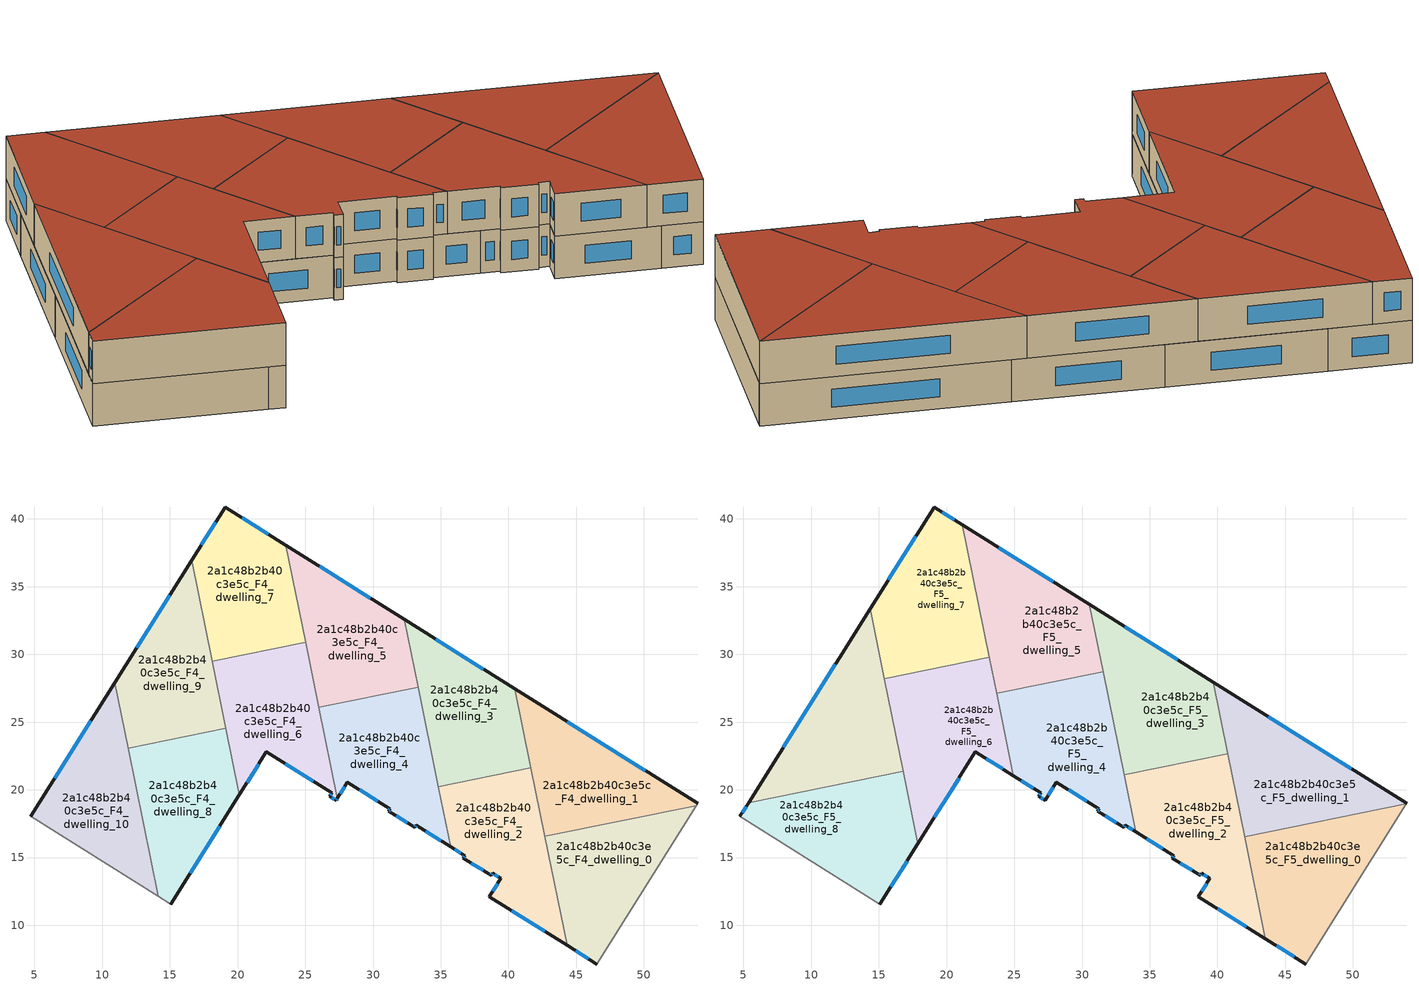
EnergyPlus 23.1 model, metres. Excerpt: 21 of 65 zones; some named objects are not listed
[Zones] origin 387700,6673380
2a1c48b2b40c3e5c_F4_dwelling_0
 floor to 2a1c48b2b40c3e5c_F3_dwelling_0 (EU_floor_Construction): 53.87,18.84 46.53,7.14 44.33,8.52 42.69,16.57 z12
 wall outside (EU_wall_Construction): 44.33,8.52 46.53,7.14 z12:15
 wall to 2a1c48b2b40c3e5c_F4_dwelling_1 (EU_wall_Construction): 53.87,18.84 42.69,16.57 z12:15
 wall adiabatic (EU_wall_Construction): 46.53,7.14 53.87,18.84 z12:15
 wall to 2a1c48b2b40c3e5c_F4_dwelling_2 (EU_wall_Construction): 42.69,16.57 44.33,8.52 z12:15
 window (EU_Window_Construction): 44.95,8.12 45.9,7.53 z12.86:14.14
2a1c48b2b40c3e5c_F4_dwelling_1
 floor to 2a1c48b2b40c3e5c_F3_dwelling_1 (EU_floor_Construction): 53.97,18.99 53.87,18.84 42.69,16.57 40.48,27.46 z12
 wall outside (EU_wall_Construction): 53.97,18.99 40.48,27.46 z12:15
 wall adiabatic (EU_wall_Construction): 53.87,18.84 53.97,18.99 z12:15
 wall to 2a1c48b2b40c3e5c_F4_dwelling_3 (EU_wall_Construction): 40.48,27.46 41.66,21.62 z12:15
 wall to 2a1c48b2b40c3e5c_F4_dwelling_2 (EU_wall_Construction): 41.66,21.61 42.69,16.57 z12:15
 window (EU_Window_Construction): 50.11,21.41 44.33,25.04 z12.86:14.14
2a1c48b2b40c3e5c_F4_dwelling_10
 floor to 2a1c48b2b40c3e5c_F3_dwelling_10 (EU_floor_Construction): 10.94,27.91 14.15,12.13 4.74,18.03 z12
 wall outside (EU_wall_Construction): 10.94,27.91 4.74,18.03 z12:15
 wall adiabatic (EU_wall_Construction): 4.74,18.03 14.15,12.13 z12:15
 wall to 2a1c48b2b40c3e5c_F4_dwelling_8 (EU_wall_Construction): 14.15,12.13 11.93,23.07 z12:15
 wall to 2a1c48b2b40c3e5c_F4_dwelling_9 (EU_wall_Construction): 11.93,23.08 10.94,27.91 z12:15
 window (EU_Window_Construction): 9.17,25.09 6.51,20.85 z12.86:14.14
 ceiling adiabatic (EU_roof_Construction): 12.45,20.48 10.94,27.91 5.38,19.04 z15
2a1c48b2b40c3e5c_F4_dwelling_2
 floor to 2a1c48b2b40c3e5c_F3_dwelling_2 (EU_floor_Construction): 41.66,21.62 44.33,8.52 38.6,12.11 39.44,13.45 38.83,13.84 38.72,13.68 36.68,14.96 36.78,15.12 35.73,15.79 34.83,20.22 z12
 wall outside (EU_wall_Construction): 35.73,15.79 36.78,15.12 36.68,14.96 38.72,13.68 38.83,13.84 39.44,13.45 38.6,12.11 44.33,8.52 z12:15
 wall to 2a1c48b2b40c3e5c_F4_dwelling_3 (EU_wall_Construction): 41.66,21.62 34.83,20.22 z12:15
 wall to 2a1c48b2b40c3e5c_F4_dwelling_4 (EU_wall_Construction): 34.83,20.22 35.73,15.79 z12:15
 window (EU_Window_Construction): 37.26,14.59 38.14,14.04 / 36.75,15.08 36.71,15.01 / 36.03,15.6 36.48,15.31 / 40.24,11.08 42.69,9.54 / 39.2,13.07 38.84,12.49 / 39,13.73 39.27,13.56 / 38.75,13.72 38.8,13.79 z12.86:14.14
2a1c48b2b40c3e5c_F4_dwelling_3
 floor to 2a1c48b2b40c3e5c_F3_dwelling_3 (EU_floor_Construction): 40.48,27.46 41.66,21.62 34.83,20.22 32.31,32.58 z12
 wall outside (EU_wall_Construction): 40.48,27.46 32.31,32.58 z12:15
 wall to 2a1c48b2b40c3e5c_F4_dwelling_5 (EU_wall_Construction): 32.31,32.58 33.33,27.58 z12:15
 wall to 2a1c48b2b40c3e5c_F4_dwelling_4 (EU_wall_Construction): 33.33,27.58 34.82,20.22 z12:15
 window (EU_Window_Construction): 38.14,28.92 34.65,31.12 z12.86:14.14
2a1c48b2b40c3e5c_F4_dwelling_4
 floor to 2a1c48b2b40c3e5c_F3_dwelling_4 (EU_floor_Construction): 33.33,27.58 35.73,15.79 33.18,17.38 33.07,17.22 31.15,18.43 31.25,18.59 28.11,20.57 27.36,19.37 26,26.09 z12
 wall outside (EU_wall_Construction): 27.36,19.37 28.11,20.57 31.25,18.59 31.15,18.43 33.07,17.22 33.18,17.38 35.73,15.79 z12:15
 wall to 2a1c48b2b40c3e5c_F4_dwelling_5 (EU_wall_Construction): 33.33,27.58 26,26.09 z12:15
 wall to 2a1c48b2b40c3e5c_F4_dwelling_6 (EU_wall_Construction): 26,26.09 27.36,19.37 z12:15
 window (EU_Window_Construction): 33.91,16.93 35,16.24 / 33.1,17.26 33.15,17.34 / 31.7,18.08 32.52,17.56 / 31.22,18.55 31.18,18.47 / 29.01,20.01 30.35,19.16 / 27.58,19.72 27.9,20.23 z12.86:14.14
2a1c48b2b40c3e5c_F4_dwelling_5
 floor to 2a1c48b2b40c3e5c_F3_dwelling_5 (EU_floor_Construction): 32.31,32.58 33.33,27.58 26,26.09 23.56,38.07 z12
 wall outside (EU_wall_Construction): 32.31,32.58 23.56,38.07 z12:15
 wall to 2a1c48b2b40c3e5c_F4_dwelling_7 (EU_wall_Construction): 23.56,38.07 25.02,30.89 z12:15
 wall to 2a1c48b2b40c3e5c_F4_dwelling_6 (EU_wall_Construction): 25.02,30.89 26,26.09 z12:15
 window (EU_Window_Construction): 29.81,34.15 26.06,36.5 z12.86:14.14
2a1c48b2b40c3e5c_F4_dwelling_6
 floor to 2a1c48b2b40c3e5c_F3_dwelling_6 (EU_floor_Construction): 25.02,30.89 27.36,19.37 27.27,19.22 26.8,19.51 26.96,19.77 22.14,22.8 20.14,19.62 18.13,29.49 z12
 wall outside (EU_wall_Construction): 20.14,19.62 22.14,22.8 26.96,19.77 26.8,19.51 27.27,19.22 27.36,19.37 z12:15
 wall to 2a1c48b2b40c3e5c_F4_dwelling_7 (EU_wall_Construction): 25.02,30.89 18.13,29.49 z12:15
 wall to 2a1c48b2b40c3e5c_F4_dwelling_9 (EU_wall_Construction): 18.13,29.49 19.14,24.54 z12:15
 wall to 2a1c48b2b40c3e5c_F4_dwelling_8 (EU_wall_Construction): 19.14,24.54 20.14,19.62 z12:15
 window (EU_Window_Construction): 27.3,19.26 27.34,19.33 / 26.94,19.43 27.14,19.3 / 26.92,19.69 26.85,19.59 / 23.51,21.93 25.58,20.63 / 20.71,20.53 21.57,21.89 z12.86:14.14
 ceiling adiabatic (EU_roof_Construction): 23.16,29.78 23.02,30.48 18.13,29.49 18.28,28.79 z15
2a1c48b2b40c3e5c_F4_dwelling_7
 floor to 2a1c48b2b40c3e5c_F3_dwelling_7 (EU_floor_Construction): 23.56,38.07 25.02,30.89 18.13,29.49 16.62,36.96 19.08,40.88 z12
 wall outside (EU_wall_Construction): 23.56,38.07 19.08,40.88 16.62,36.96 z12:15
 wall to 2a1c48b2b40c3e5c_F4_dwelling_9 (EU_wall_Construction): 16.62,36.96 18.13,29.49 z12:15
 window (EU_Window_Construction): 22.28,38.87 20.36,40.08 / 18.38,39.76 17.32,38.08 z12.86:14.14
 ceiling adiabatic (EU_roof_Construction): 23.02,30.48 21.17,39.57 19.08,40.88 16.62,36.96 18.13,29.49 z15
2a1c48b2b40c3e5c_F4_dwelling_8
 floor to 2a1c48b2b40c3e5c_F3_dwelling_8 (EU_floor_Construction): 19.14,24.54 20.14,19.62 15.08,11.55 14.15,12.13 11.93,23.08 z12
 wall outside (EU_wall_Construction): 15.08,11.55 20.14,19.62 z12:15
 wall adiabatic (EU_wall_Construction): 14.15,12.13 15.08,11.55 z12:15
 wall to 2a1c48b2b40c3e5c_F4_dwelling_9 (EU_wall_Construction): 19.14,24.54 11.93,23.08 z12:15
 window (EU_Window_Construction): 16.52,13.85 18.69,17.31 z12.86:14.14
 ceiling adiabatic (EU_roof_Construction): 16.79,21.36 16.27,23.96 11.93,23.08 12.45,20.48 z15
2a1c48b2b40c3e5c_F4_dwelling_9
 floor to 2a1c48b2b40c3e5c_F3_dwelling_9 (EU_floor_Construction): 16.62,36.96 19.14,24.54 11.93,23.08 10.94,27.91 z12
 wall outside (EU_wall_Construction): 16.62,36.96 10.94,27.91 z12:15
 window (EU_Window_Construction): 14.99,34.37 12.56,30.5 z12.86:14.14
2a1c48b2b40c3e5c_F5_dwelling_0
 floor to 2a1c48b2b40c3e5c_F4_dwelling_0 (EU_floor_Construction): 53.87,18.84 46.53,7.14 44.33,8.52 42.69,16.57 z15
 floor to 2a1c48b2b40c3e5c_F4_dwelling_2 (EU_floor_Construction): 42.67,16.66 44.33,8.52 43.54,9.01 42.01,16.53 z15
 floor to 2a1c48b2b40c3e5c_F4_dwelling_1 (EU_floor_Construction): 53.94,18.95 53.87,18.84 42.69,16.57 42.67,16.66 z15
 wall outside (EU_wall_Construction): 43.54,9.01 46.53,7.14 z15:18
 wall to 2a1c48b2b40c3e5c_F5_dwelling_1 (EU_wall_Construction): 53.94,18.96 42.01,16.53 z15:18
 wall adiabatic (EU_wall_Construction): 46.53,7.14 53.94,18.96 z15:18
 wall to 2a1c48b2b40c3e5c_F5_dwelling_2 (EU_wall_Construction): 42.01,16.53 43.54,9.01 z15:18
 window (EU_Window_Construction): 44.4,8.47 45.67,7.67 z15.86:17.14
 roof outside (EU_roof_Construction): 46.53,7.14 53.94,18.96 42.01,16.53 43.54,9.01 z18
2a1c48b2b40c3e5c_F5_dwelling_1
 floor to 2a1c48b2b40c3e5c_F4_dwelling_1 (EU_floor_Construction): 53.97,18.99 53.94,18.95 42.67,16.66 40.48,27.46 z15
 floor to 2a1c48b2b40c3e5c_F4_dwelling_2 (EU_floor_Construction): 41.66,21.62 42.67,16.66 42.01,16.53 41.01,21.48 z15
 floor to 2a1c48b2b40c3e5c_F4_dwelling_3 (EU_floor_Construction): 40.48,27.46 41.66,21.62 41.01,21.48 39.69,27.95 z15
 wall outside (EU_wall_Construction): 53.97,18.99 39.69,27.95 z15:18
 wall adiabatic (EU_wall_Construction): 53.94,18.96 53.97,18.99 z15:18
 wall to 2a1c48b2b40c3e5c_F5_dwelling_3 (EU_wall_Construction): 39.69,27.95 40.77,22.67 z15:18
 wall to 2a1c48b2b40c3e5c_F5_dwelling_2 (EU_wall_Construction): 40.77,22.67 42.01,16.53 z15:18
 window (EU_Window_Construction): 49.89,21.55 43.77,25.39 z15.86:17.14
 roof outside (EU_roof_Construction): 53.94,18.96 53.97,18.99 39.69,27.95 42.01,16.53 z18
2a1c48b2b40c3e5c_F5_dwelling_2
 floor to 2a1c48b2b40c3e5c_F4_dwelling_2 (EU_floor_Construction): 41.01,21.48 43.54,9.01 38.6,12.11 39.44,13.45 38.83,13.84 38.72,13.68 36.68,14.96 36.78,15.12 35.73,15.79 34.83,20.22 z15
 floor to 2a1c48b2b40c3e5c_F4_dwelling_4 (EU_floor_Construction): 34.58,21.41 35.73,15.79 33.96,16.89 33.1,21.11 z15
 floor to 2a1c48b2b40c3e5c_F4_dwelling_3 (EU_floor_Construction): 40.77,22.67 41.01,21.48 34.83,20.22 34.58,21.41 z15
 wall outside (EU_wall_Construction): 33.96,16.89 36.78,15.12 36.68,14.96 38.72,13.68 38.79,13.78 38.83,13.84 39.44,13.45 38.6,12.11 43.54,9.01 z15:18
 wall to 2a1c48b2b40c3e5c_F5_dwelling_3 (EU_wall_Construction): 40.77,22.67 33.1,21.11 z15:18
 wall to 2a1c48b2b40c3e5c_F5_dwelling_4 (EU_wall_Construction): 33.1,21.11 33.96,16.89 z15:18
 window (EU_Window_Construction): 40.01,11.22 42.13,9.89 / 39.2,13.07 38.84,12.49 / 39,13.73 39.27,13.56 / 38.74,13.71 38.77,13.75 / 37.26,14.59 38.14,14.04 / 36.75,15.08 36.71,15.01 / 34.77,16.39 35.98,15.63 z15.86:17.14
 roof outside (EU_roof_Construction): 43.54,9.01 40.77,22.67 33.1,21.11 33.96,16.89 36.78,15.12 36.68,14.96 38.72,13.68 38.79,13.78 38.83,13.84 39.44,13.45 38.6,12.11 z18
2a1c48b2b40c3e5c_F5_dwelling_3
 floor to 2a1c48b2b40c3e5c_F4_dwelling_3 (EU_floor_Construction): 39.69,27.95 40.77,22.67 34.58,21.41 32.31,32.58 z15
 floor to 2a1c48b2b40c3e5c_F4_dwelling_4 (EU_floor_Construction): 33.33,27.58 34.58,21.41 33.1,21.11 31.85,27.28 z15
 floor to 2a1c48b2b40c3e5c_F4_dwelling_5 (EU_floor_Construction): 32.31,32.58 33.33,27.58 31.85,27.28 30.55,33.69 z15
 wall outside (EU_wall_Construction): 39.69,27.95 30.54,33.69 z15:18
 wall to 2a1c48b2b40c3e5c_F5_dwelling_5 (EU_wall_Construction): 30.54,33.69 31.56,28.72 z15:18
 wall to 2a1c48b2b40c3e5c_F5_dwelling_4 (EU_wall_Construction): 31.56,28.72 33.1,21.11 z15:18
 window (EU_Window_Construction): 37.08,29.59 33.16,32.05 z15.86:17.14
 roof outside (EU_roof_Construction): 40.77,22.67 39.69,27.95 30.54,33.69 33.1,21.11 z18
2a1c48b2b40c3e5c_F5_dwelling_4
 floor to 2a1c48b2b40c3e5c_F4_dwelling_4 (EU_floor_Construction): 31.85,27.28 33.96,16.89 33.18,17.38 33.07,17.22 31.15,18.43 31.25,18.59 28.11,20.57 27.36,19.37 26,26.09 z15
 floor to 2a1c48b2b40c3e5c_F4_dwelling_5 (EU_floor_Construction): 31.56,28.72 31.85,27.28 26,26.09 25.71,27.53 z15
 floor to 2a1c48b2b40c3e5c_F4_dwelling_6 (EU_floor_Construction): 25.71,27.53 27.36,19.37 27.27,19.22 26.8,19.51 26.96,19.77 24.94,21.04 23.7,27.12 z15
 wall outside (EU_wall_Construction): 24.94,21.04 26.96,19.77 26.8,19.51 27.27,19.22 28.11,20.57 31.25,18.59 31.15,18.43 33.07,17.22 33.18,17.38 33.96,16.89 z15:18
 wall to 2a1c48b2b40c3e5c_F5_dwelling_5 (EU_wall_Construction): 31.56,28.72 23.7,27.12 z15:18
 wall to 2a1c48b2b40c3e5c_F5_dwelling_6 (EU_wall_Construction): 23.7,27.12 24.94,21.04 z15:18
 window (EU_Window_Construction): 25.51,20.68 26.38,20.13 / 33.4,17.24 33.74,17.03 / 33.1,17.26 33.15,17.34 / 31.7,18.08 32.52,17.56 / 31.22,18.55 31.18,18.47 / 29.01,20.01 30.35,19.16 / 27.51,19.61 27.87,20.19 / 26.94,19.43 27.14,19.3 / 26.92,19.69 26.85,19.59 z15.86:17.14
 roof outside (EU_roof_Construction): 33.96,16.89 31.56,28.72 23.7,27.12 24.94,21.04 26.96,19.77 26.8,19.51 27.27,19.22 28.11,20.57 31.25,18.59 31.15,18.43 33.07,17.22 33.18,17.38 z18
2a1c48b2b40c3e5c_F5_dwelling_5
 floor to 2a1c48b2b40c3e5c_F4_dwelling_5 (EU_floor_Construction): 30.55,33.69 31.56,28.72 25.71,27.53 23.56,38.07 z15
 floor to 2a1c48b2b40c3e5c_F4_dwelling_7 (EU_floor_Construction): 23.56,38.07 25.02,30.89 23.02,30.48 21.17,39.57 z15
 floor to 2a1c48b2b40c3e5c_F4_dwelling_6 (EU_floor_Construction): 25.02,30.89 25.71,27.53 23.7,27.12 23.02,30.48 z15
 wall outside (EU_wall_Construction): 30.54,33.69 21.17,39.57 z15:18
 wall to 2a1c48b2b40c3e5c_F5_dwelling_7 (EU_wall_Construction): 21.17,39.57 23.16,29.78 z15:18
 wall to 2a1c48b2b40c3e5c_F5_dwelling_6 (EU_wall_Construction): 23.16,29.78 23.7,27.12 z15:18
 window (EU_Window_Construction): 27.87,35.37 23.85,37.89 z15.86:17.14
 roof outside (EU_roof_Construction): 31.56,28.72 30.54,33.69 21.17,39.57 23.7,27.12 z18
2a1c48b2b40c3e5c_F5_dwelling_6
 floor to 2a1c48b2b40c3e5c_F4_dwelling_6 (EU_floor_Construction): 23.16,29.78 24.94,21.04 22.14,22.8 20.14,19.62 18.28,28.79 z15
 floor to 2a1c48b2b40c3e5c_F4_dwelling_8 (EU_floor_Construction): 19.14,24.54 20.14,19.62 17.88,16.02 16.27,23.96 z15
 floor to 2a1c48b2b40c3e5c_F4_dwelling_9 (EU_floor_Construction): 18.28,28.79 19.14,24.54 16.27,23.96 15.4,28.21 z15
 wall outside (EU_wall_Construction): 17.88,16.02 22.14,22.8 24.94,21.04 z15:18
 wall to 2a1c48b2b40c3e5c_F5_dwelling_7 (EU_wall_Construction): 23.16,29.78 15.4,28.21 z15:18
 wall to 2a1c48b2b40c3e5c_F5_dwelling_9 (EU_wall_Construction): 15.4,28.21 16.79,21.36 z15:18
 wall to 2a1c48b2b40c3e5c_F5_dwelling_8 (EU_wall_Construction): 16.8,21.36 17.88,16.02 z15:18
 window (EU_Window_Construction): 22.94,22.29 24.14,21.54 / 19.1,17.96 20.92,20.86 z15.86:17.14
 roof outside (EU_roof_Construction): 24.94,21.04 23.16,29.78 15.4,28.21 17.88,16.02 22.14,22.8 z18
2a1c48b2b40c3e5c_F5_dwelling_7
 floor to 2a1c48b2b40c3e5c_F4_dwelling_9 (EU_floor_Construction): 16.62,36.96 18.28,28.79 15.4,28.21 14.36,33.36 z15
 floor adiabatic (EU_floor_Construction): 21.17,39.57 23.16,29.78 18.28,28.79 16.62,36.96 14.36,33.36 19.08,40.88 z15
 wall outside (EU_wall_Construction): 21.17,39.57 19.08,40.88 14.36,33.36 z15:18
 wall to 2a1c48b2b40c3e5c_F5_dwelling_9 (EU_wall_Construction): 14.36,33.36 15.4,28.21 z15:18
 window (EU_Window_Construction): 20.57,39.95 19.68,40.51 / 17.73,38.73 15.71,35.51 z15.86:17.14
 roof outside (EU_roof_Construction): 23.16,29.78 21.17,39.57 19.08,40.88 14.36,33.36 15.4,28.21 z18
2a1c48b2b40c3e5c_F5_dwelling_8
 floor to 2a1c48b2b40c3e5c_F4_dwelling_10 (EU_floor_Construction): 12.45,20.48 14.15,12.13 4.74,18.03 5.38,19.04 z15
 floor to 2a1c48b2b40c3e5c_F4_dwelling_8 (EU_floor_Construction): 16.79,21.37 17.88,16.02 15.08,11.55 14.15,12.13 12.45,20.48 z15
 wall outside (EU_wall_Construction): 15.08,11.55 17.88,16.02 / 5.38,19.04 4.74,18.03 z15:18
 wall to 2a1c48b2b40c3e5c_F5_dwelling_9 (EU_wall_Construction): 16.79,21.37 5.38,19.04 z15:18
 wall adiabatic (EU_wall_Construction): 4.74,18.03 15.08,11.55 z15:18
 window (EU_Window_Construction): 15.88,12.82 17.08,14.74 / 5.2,18.75 4.92,18.32 z15.86:17.14
 roof outside (EU_roof_Construction): 15.08,11.55 17.88,16.02 16.79,21.37 5.38,19.04 4.74,18.03 z18
2a1c48b2b40c3e5c_F5_dwelling_9
 floor to 2a1c48b2b40c3e5c_F4_dwelling_9 (EU_floor_Construction): 14.36,33.36 16.27,23.96 11.93,23.08 10.94,27.91 z15
 floor adiabatic (EU_floor_Construction): 16.27,23.96 16.79,21.37 5.38,19.04 10.94,27.91 11.93,23.08 z15
 wall outside (EU_wall_Construction): 14.36,33.36 5.38,19.04 z15:18
 window (EU_Window_Construction): 11.79,29.27 7.94,23.13 z15.86:17.14
 roof outside (EU_roof_Construction): 16.79,21.37 14.36,33.36 5.38,19.04 z18
[Building]
EU S2 Campaign: North Axis=0; Terrain=City; Solar Distribution=FullExterior
[Site:Location]
Helsinki-Vantaa.AP: Latitude=60.317; Longitude=24.963; Time Zone=2; Elevation=54.6
[SizingPeriod:WeatherFileDays]
AnnualSizingPeriod: Begin Month=1; Begin Day of Month=1; End Month=12; End Day of Month=31; Day of Week for Start Day=Monday; Use Weather File Daylight Saving Period=No; Use Weather File Rain and Snow Indicators=No
[MATERIAL]
EU_InternalMass_Material: Roughness=MediumRough; Thickness=0.1; Conductivity=1; Density=1800; Specific Heat=900; Thermal Absorptance=0.9; Solar Absorptance=0.7; Visible Absorptance=0.7
[MATERIAL:NOMASS] Roughness=MediumRough; Thermal Absorptance=0.9; Solar Absorptance=0.7; Visible Absorptance=0.7
Name | Thermal Resistance
EU_wall_NoMass | 5.91765
EU_roof_NoMass | 11.1778
EU_floor_NoMass | 6.2875
[WINDOWMATERIAL:SIMPLEGLAZINGSYSTEM]
EU_Window_SimpleGlazing: UFactor=0.994035; Solar Heat Gain Coefficient=0.7; Visible Transmittance=0.7
[CONSTRUCTION]
EU_wall_Construction: EU_wall_NoMass
EU_roof_Construction: EU_roof_NoMass
EU_floor_Construction: EU_floor_NoMass
EU_Window_Construction: EU_Window_SimpleGlazing
EU_InternalMass_Construction: EU_InternalMass_Material
[ZONE] Type=1; Multiplier=1; Ceiling Height=autocalculate; Floor Area=autocalculate; Part of Total Floor Area=Yes
Name | Volume
2a1c48b2b40c3e5c_F4_dwelling_0 | 194.409
2a1c48b2b40c3e5c_F5_dwelling_0; 2a1c48b2b40c3e5c_F5_dwelling_8 | 213.823
2a1c48b2b40c3e5c_F4_dwelling_1 | 194.378
2a1c48b2b40c3e5c_F5_dwelling_1; 2a1c48b2b40c3e5c_F5_dwelling_2 | 213.836
2a1c48b2b40c3e5c_F4_dwelling_10 | 194.391
2a1c48b2b40c3e5c_F4_dwelling_2 | 194.402
2a1c48b2b40c3e5c_F4_dwelling_3 | 194.392
2a1c48b2b40c3e5c_F5_dwelling_3 | 213.857
2a1c48b2b40c3e5c_F4_dwelling_4 | 194.364
2a1c48b2b40c3e5c_F5_dwelling_4 | 213.825
2a1c48b2b40c3e5c_F4_dwelling_5 | 194.385
2a1c48b2b40c3e5c_F5_dwelling_5; 2a1c48b2b40c3e5c_F5_dwelling_9 | 213.856
2a1c48b2b40c3e5c_F4_dwelling_6 | 194.39
2a1c48b2b40c3e5c_F5_dwelling_6 | 213.841
2a1c48b2b40c3e5c_F4_dwelling_7 | 194.386
2a1c48b2b40c3e5c_F5_dwelling_7 | 213.817
2a1c48b2b40c3e5c_F4_dwelling_8 | 194.41
2a1c48b2b40c3e5c_F4_dwelling_9 | 194.403
[INTERNALMASS] Construction=EU_InternalMass_Construction
Name | Zone or ZoneList | Surface Area
2a1c48b2b40c3e5c_F4_dwelling_0_EU_InternalMass | 2a1c48b2b40c3e5c_F4_dwelling_0 | 64.8041
2a1c48b2b40c3e5c_F4_dwelling_1_EU_InternalMass | 2a1c48b2b40c3e5c_F4_dwelling_1 | 64.7929
2a1c48b2b40c3e5c_F4_dwelling_2_EU_InternalMass | 2a1c48b2b40c3e5c_F4_dwelling_2 | 64.8017
2a1c48b2b40c3e5c_F4_dwelling_3_EU_InternalMass | 2a1c48b2b40c3e5c_F4_dwelling_3 | 64.7996
2a1c48b2b40c3e5c_F4_dwelling_4_EU_InternalMass | 2a1c48b2b40c3e5c_F4_dwelling_4 | 64.7883
2a1c48b2b40c3e5c_F4_dwelling_5_EU_InternalMass | 2a1c48b2b40c3e5c_F4_dwelling_5 | 64.7954
2a1c48b2b40c3e5c_F4_dwelling_6_EU_InternalMass | 2a1c48b2b40c3e5c_F4_dwelling_6 | 64.7963
2a1c48b2b40c3e5c_F4_dwelling_7_EU_InternalMass | 2a1c48b2b40c3e5c_F4_dwelling_7 | 64.7956
2a1c48b2b40c3e5c_F4_dwelling_8_EU_InternalMass | 2a1c48b2b40c3e5c_F4_dwelling_8 | 64.8012
2a1c48b2b40c3e5c_F4_dwelling_9_EU_InternalMass | 2a1c48b2b40c3e5c_F4_dwelling_9 | 64.8018
2a1c48b2b40c3e5c_F4_dwelling_10_EU_InternalMass | 2a1c48b2b40c3e5c_F4_dwelling_10 | 64.797
2a1c48b2b40c3e5c_F5_dwelling_0_EU_InternalMass | 2a1c48b2b40c3e5c_F5_dwelling_0 | 71.2721
2a1c48b2b40c3e5c_F5_dwelling_1_EU_InternalMass | 2a1c48b2b40c3e5c_F5_dwelling_1 | 71.2781
2a1c48b2b40c3e5c_F5_dwelling_2_EU_InternalMass | 2a1c48b2b40c3e5c_F5_dwelling_2 | 71.2787
2a1c48b2b40c3e5c_F5_dwelling_3_EU_InternalMass | 2a1c48b2b40c3e5c_F5_dwelling_3 | 71.2861
2a1c48b2b40c3e5c_F5_dwelling_4_EU_InternalMass | 2a1c48b2b40c3e5c_F5_dwelling_4 | 71.2741
2a1c48b2b40c3e5c_F5_dwelling_5_EU_InternalMass | 2a1c48b2b40c3e5c_F5_dwelling_5 | 71.284
2a1c48b2b40c3e5c_F5_dwelling_6_EU_InternalMass | 2a1c48b2b40c3e5c_F5_dwelling_6 | 71.282
2a1c48b2b40c3e5c_F5_dwelling_7_EU_InternalMass | 2a1c48b2b40c3e5c_F5_dwelling_7 | 71.2739
2a1c48b2b40c3e5c_F5_dwelling_8_EU_InternalMass | 2a1c48b2b40c3e5c_F5_dwelling_8 | 71.2732
2a1c48b2b40c3e5c_F5_dwelling_9_EU_InternalMass | 2a1c48b2b40c3e5c_F5_dwelling_9 | 71.2842
[OTHEREQUIPMENT] Fuel Type=Electricity; Design Level Calculation Method=Watts/Area; Power per Zone Floor Area=1; Fraction Latent=0; Fraction Radiant=0; Fraction Lost=0; Carbon Dioxide Generation Rate=0; EndUse Subcategory=EU_Step8_InternalGains
Name | Zone or ZoneList or Space or SpaceList | Schedule
EU_Step8_InternalGain_2a1c48b2b40c3e5c_F4_dwelling_0_f000 | 2a1c48b2b40c3e5c_F4_dwelling_0 | EU_Step8_GainSchedule_2a1c48b2b40c3e5c_F4_dwelling_0_f000
EU_Step8_InternalGain_2a1c48b2b40c3e5c_F4_dwelling_1_f000 | 2a1c48b2b40c3e5c_F4_dwelling_1 | EU_Step8_GainSchedule_2a1c48b2b40c3e5c_F4_dwelling_1_f000
EU_Step8_InternalGain_2a1c48b2b40c3e5c_F4_dwelling_2_f000 | 2a1c48b2b40c3e5c_F4_dwelling_2 | EU_Step8_GainSchedule_2a1c48b2b40c3e5c_F4_dwelling_2_f000
EU_Step8_InternalGain_2a1c48b2b40c3e5c_F4_dwelling_3_f000 | 2a1c48b2b40c3e5c_F4_dwelling_3 | EU_Step8_GainSchedule_2a1c48b2b40c3e5c_F4_dwelling_3_f000
EU_Step8_InternalGain_2a1c48b2b40c3e5c_F4_dwelling_4_f000 | 2a1c48b2b40c3e5c_F4_dwelling_4 | EU_Step8_GainSchedule_2a1c48b2b40c3e5c_F4_dwelling_4_f000
EU_Step8_InternalGain_2a1c48b2b40c3e5c_F4_dwelling_5_f000 | 2a1c48b2b40c3e5c_F4_dwelling_5 | EU_Step8_GainSchedule_2a1c48b2b40c3e5c_F4_dwelling_5_f000
EU_Step8_InternalGain_2a1c48b2b40c3e5c_F4_dwelling_6_f000 | 2a1c48b2b40c3e5c_F4_dwelling_6 | EU_Step8_GainSchedule_2a1c48b2b40c3e5c_F4_dwelling_6_f000
EU_Step8_InternalGain_2a1c48b2b40c3e5c_F4_dwelling_7_f000 | 2a1c48b2b40c3e5c_F4_dwelling_7 | EU_Step8_GainSchedule_2a1c48b2b40c3e5c_F4_dwelling_7_f000
EU_Step8_InternalGain_2a1c48b2b40c3e5c_F4_dwelling_8_f000 | 2a1c48b2b40c3e5c_F4_dwelling_8 | EU_Step8_GainSchedule_2a1c48b2b40c3e5c_F4_dwelling_8_f000
EU_Step8_InternalGain_2a1c48b2b40c3e5c_F4_dwelling_9_f000 | 2a1c48b2b40c3e5c_F4_dwelling_9 | EU_Step8_GainSchedule_2a1c48b2b40c3e5c_F4_dwelling_9_f000
EU_Step8_InternalGain_2a1c48b2b40c3e5c_F4_dwelling_10_f000 | 2a1c48b2b40c3e5c_F4_dwelling_10 | EU_Step8_GainSchedule_2a1c48b2b40c3e5c_F4_dwelling_10_f000
EU_Step8_InternalGain_2a1c48b2b40c3e5c_F5_dwelling_0_f000 | 2a1c48b2b40c3e5c_F5_dwelling_0 | EU_Step8_GainSchedule_2a1c48b2b40c3e5c_F5_dwelling_0_f000
EU_Step8_InternalGain_2a1c48b2b40c3e5c_F5_dwelling_1_f000 | 2a1c48b2b40c3e5c_F5_dwelling_1 | EU_Step8_GainSchedule_2a1c48b2b40c3e5c_F5_dwelling_1_f000
EU_Step8_InternalGain_2a1c48b2b40c3e5c_F5_dwelling_2_f000 | 2a1c48b2b40c3e5c_F5_dwelling_2 | EU_Step8_GainSchedule_2a1c48b2b40c3e5c_F5_dwelling_2_f000
EU_Step8_InternalGain_2a1c48b2b40c3e5c_F5_dwelling_3_f000 | 2a1c48b2b40c3e5c_F5_dwelling_3 | EU_Step8_GainSchedule_2a1c48b2b40c3e5c_F5_dwelling_3_f000
EU_Step8_InternalGain_2a1c48b2b40c3e5c_F5_dwelling_4_f000 | 2a1c48b2b40c3e5c_F5_dwelling_4 | EU_Step8_GainSchedule_2a1c48b2b40c3e5c_F5_dwelling_4_f000
EU_Step8_InternalGain_2a1c48b2b40c3e5c_F5_dwelling_5_f000 | 2a1c48b2b40c3e5c_F5_dwelling_5 | EU_Step8_GainSchedule_2a1c48b2b40c3e5c_F5_dwelling_5_f000
EU_Step8_InternalGain_2a1c48b2b40c3e5c_F5_dwelling_6_f000 | 2a1c48b2b40c3e5c_F5_dwelling_6 | EU_Step8_GainSchedule_2a1c48b2b40c3e5c_F5_dwelling_6_f000
EU_Step8_InternalGain_2a1c48b2b40c3e5c_F5_dwelling_7_f000 | 2a1c48b2b40c3e5c_F5_dwelling_7 | EU_Step8_GainSchedule_2a1c48b2b40c3e5c_F5_dwelling_7_f000
EU_Step8_InternalGain_2a1c48b2b40c3e5c_F5_dwelling_8_f000 | 2a1c48b2b40c3e5c_F5_dwelling_8 | EU_Step8_GainSchedule_2a1c48b2b40c3e5c_F5_dwelling_8_f000
EU_Step8_InternalGain_2a1c48b2b40c3e5c_F5_dwelling_9_f000 | 2a1c48b2b40c3e5c_F5_dwelling_9 | EU_Step8_GainSchedule_2a1c48b2b40c3e5c_F5_dwelling_9_f000
[ZONEVENTILATION:DESIGNFLOWRATE] Schedule=EU_AlwaysOn; Design Flow Rate Calculation Method=AirChanges/Hour; Air Changes per Hour=0.596421; Ventilation Type=Natural; Fan Pressure Rise=0; Fan Total Efficiency=1; Constant Term Coefficient=1; Temperature Term Coefficient=0; Velocity Term Coefficient=0; Velocity Squared Term Coefficient=0; Minimum Indoor Temperature=-100; Maximum Indoor Temperature=100; Delta Temperature=-100; Minimum Outdoor Temperature=-100; Maximum Outdoor Temperature=100; Maximum Wind Speed=40
Name | Zone or ZoneList or Space or SpaceList
EU_ConstantAir_2a1c48b2b40c3e5c_F4_dwelling_0 | 2a1c48b2b40c3e5c_F4_dwelling_0
EU_ConstantAir_2a1c48b2b40c3e5c_F4_dwelling_1 | 2a1c48b2b40c3e5c_F4_dwelling_1
EU_ConstantAir_2a1c48b2b40c3e5c_F4_dwelling_2 | 2a1c48b2b40c3e5c_F4_dwelling_2
EU_ConstantAir_2a1c48b2b40c3e5c_F4_dwelling_3 | 2a1c48b2b40c3e5c_F4_dwelling_3
EU_ConstantAir_2a1c48b2b40c3e5c_F4_dwelling_4 | 2a1c48b2b40c3e5c_F4_dwelling_4
EU_ConstantAir_2a1c48b2b40c3e5c_F4_dwelling_5 | 2a1c48b2b40c3e5c_F4_dwelling_5
EU_ConstantAir_2a1c48b2b40c3e5c_F4_dwelling_6 | 2a1c48b2b40c3e5c_F4_dwelling_6
EU_ConstantAir_2a1c48b2b40c3e5c_F4_dwelling_7 | 2a1c48b2b40c3e5c_F4_dwelling_7
EU_ConstantAir_2a1c48b2b40c3e5c_F4_dwelling_8 | 2a1c48b2b40c3e5c_F4_dwelling_8
EU_ConstantAir_2a1c48b2b40c3e5c_F4_dwelling_9 | 2a1c48b2b40c3e5c_F4_dwelling_9
EU_ConstantAir_2a1c48b2b40c3e5c_F4_dwelling_10 | 2a1c48b2b40c3e5c_F4_dwelling_10
EU_ConstantAir_2a1c48b2b40c3e5c_F5_dwelling_0 | 2a1c48b2b40c3e5c_F5_dwelling_0
EU_ConstantAir_2a1c48b2b40c3e5c_F5_dwelling_1 | 2a1c48b2b40c3e5c_F5_dwelling_1
EU_ConstantAir_2a1c48b2b40c3e5c_F5_dwelling_2 | 2a1c48b2b40c3e5c_F5_dwelling_2
EU_ConstantAir_2a1c48b2b40c3e5c_F5_dwelling_3 | 2a1c48b2b40c3e5c_F5_dwelling_3
EU_ConstantAir_2a1c48b2b40c3e5c_F5_dwelling_4 | 2a1c48b2b40c3e5c_F5_dwelling_4
EU_ConstantAir_2a1c48b2b40c3e5c_F5_dwelling_5 | 2a1c48b2b40c3e5c_F5_dwelling_5
EU_ConstantAir_2a1c48b2b40c3e5c_F5_dwelling_6 | 2a1c48b2b40c3e5c_F5_dwelling_6
EU_ConstantAir_2a1c48b2b40c3e5c_F5_dwelling_7 | 2a1c48b2b40c3e5c_F5_dwelling_7
EU_ConstantAir_2a1c48b2b40c3e5c_F5_dwelling_8 | 2a1c48b2b40c3e5c_F5_dwelling_8
EU_ConstantAir_2a1c48b2b40c3e5c_F5_dwelling_9 | 2a1c48b2b40c3e5c_F5_dwelling_9
[HVACTEMPLATE:ZONE:IDEALLOADSAIRSYSTEM] System Availability Schedule=EU_AlwaysOn; Maximum Heating Supply Air Temperature=50; Minimum Cooling Supply Air Temperature=13; Maximum Heating Supply Air Humidity Ratio=0.0156; Minimum Cooling Supply Air Humidity Ratio=0.0077; Heating Limit=NoLimit; Cooling Limit=NoLimit; Heating Availability Schedule=EU_AlwaysOn; Cooling Availability Schedule=EU_CoolingOff; Dehumidification Control Type=ConstantSensibleHeatRatio; Cooling Sensible Heat Ratio=0.7; Dehumidification Setpoint=60; Humidification Control Type=None; Humidification Setpoint=30; Outdoor Air Method=None; Outdoor Air Flow Rate per Person=0.00944; Outdoor Air Flow Rate per Zone Floor Area=0; Outdoor Air Flow Rate per Zone=0; Demand Controlled Ventilation Type=None; Outdoor Air Economizer Type=NoEconomizer; Heat Recovery Type=None; Sensible Heat Recovery Effectiveness=0.7; Latent Heat Recovery Effectiveness=0.65
Name | Template Thermostat
2a1c48b2b40c3e5c_F4_dwelling_0 | EU_HeatOnly_2a1c48b2b40c3e5c_F4_dwelling_0
2a1c48b2b40c3e5c_F4_dwelling_1 | EU_HeatOnly_2a1c48b2b40c3e5c_F4_dwelling_1
2a1c48b2b40c3e5c_F4_dwelling_2 | EU_HeatOnly_2a1c48b2b40c3e5c_F4_dwelling_2
2a1c48b2b40c3e5c_F4_dwelling_3 | EU_HeatOnly_2a1c48b2b40c3e5c_F4_dwelling_3
2a1c48b2b40c3e5c_F4_dwelling_4 | EU_HeatOnly_2a1c48b2b40c3e5c_F4_dwelling_4
2a1c48b2b40c3e5c_F4_dwelling_5 | EU_HeatOnly_2a1c48b2b40c3e5c_F4_dwelling_5
2a1c48b2b40c3e5c_F4_dwelling_6 | EU_HeatOnly_2a1c48b2b40c3e5c_F4_dwelling_6
2a1c48b2b40c3e5c_F4_dwelling_7 | EU_HeatOnly_2a1c48b2b40c3e5c_F4_dwelling_7
2a1c48b2b40c3e5c_F4_dwelling_8 | EU_HeatOnly_2a1c48b2b40c3e5c_F4_dwelling_8
2a1c48b2b40c3e5c_F4_dwelling_9 | EU_HeatOnly_2a1c48b2b40c3e5c_F4_dwelling_9
2a1c48b2b40c3e5c_F4_dwelling_10 | EU_HeatOnly_2a1c48b2b40c3e5c_F4_dwelling_10
2a1c48b2b40c3e5c_F5_dwelling_0 | EU_HeatOnly_2a1c48b2b40c3e5c_F5_dwelling_0
2a1c48b2b40c3e5c_F5_dwelling_1 | EU_HeatOnly_2a1c48b2b40c3e5c_F5_dwelling_1
2a1c48b2b40c3e5c_F5_dwelling_2 | EU_HeatOnly_2a1c48b2b40c3e5c_F5_dwelling_2
2a1c48b2b40c3e5c_F5_dwelling_3 | EU_HeatOnly_2a1c48b2b40c3e5c_F5_dwelling_3
2a1c48b2b40c3e5c_F5_dwelling_4 | EU_HeatOnly_2a1c48b2b40c3e5c_F5_dwelling_4
2a1c48b2b40c3e5c_F5_dwelling_5 | EU_HeatOnly_2a1c48b2b40c3e5c_F5_dwelling_5
2a1c48b2b40c3e5c_F5_dwelling_6 | EU_HeatOnly_2a1c48b2b40c3e5c_F5_dwelling_6
2a1c48b2b40c3e5c_F5_dwelling_7 | EU_HeatOnly_2a1c48b2b40c3e5c_F5_dwelling_7
2a1c48b2b40c3e5c_F5_dwelling_8 | EU_HeatOnly_2a1c48b2b40c3e5c_F5_dwelling_8
2a1c48b2b40c3e5c_F5_dwelling_9 | EU_HeatOnly_2a1c48b2b40c3e5c_F5_dwelling_9
[SIZING:ZONE] Zone Cooling Design Supply Air Temperature Input Method=SupplyAirTemperature; Zone Cooling Design Supply Air Temperature=13; Zone Heating Design Supply Air Temperature Input Method=SupplyAirTemperature; Zone Heating Design Supply Air Temperature=50; Zone Cooling Design Supply Air Humidity Ratio=0.008; Zone Heating Design Supply Air Humidity Ratio=0.008; Cooling Design Air Flow Method=DesignDay; Cooling Design Air Flow Rate=0; Cooling Minimum Air Flow per Zone Floor Area=0.000762; Cooling Minimum Air Flow=0; Cooling Minimum Air Flow Fraction=0.2; Heating Design Air Flow Method=DesignDay; Heating Design Air Flow Rate=0; Heating Maximum Air Flow per Zone Floor Area=0.002032; Heating Maximum Air Flow=0.141576; Heating Maximum Air Flow Fraction=0.3; Account for Dedicated Outdoor Air System=No; Dedicated Outdoor Air System Control Strategy=NeutralSupplyAir; Dedicated Outdoor Air Low Setpoint Temperature for Design=autosize; Dedicated Outdoor Air High Setpoint Temperature for Design=autosize; Zone Load Sizing Method=Sensible Load Only No Latent Load; Zone Latent Cooling Design Supply Air Humidity Ratio Input Method=HumidityRatioDifference; Zone Cooling Design Supply Air Humidity Ratio Difference=0.005; Zone Latent Heating Design Supply Air Humidity Ratio Input Method=HumidityRatioDifference; Zone Humidification Design Supply Air Humidity Ratio Difference=0.005
2a1c48b2b40c3e5c_F4_dwelling_0; 2a1c48b2b40c3e5c_F4_dwelling_1; 2a1c48b2b40c3e5c_F4_dwelling_2; 2a1c48b2b40c3e5c_F4_dwelling_3; 2a1c48b2b40c3e5c_F4_dwelling_4; 2a1c48b2b40c3e5c_F4_dwelling_5; 2a1c48b2b40c3e5c_F4_dwelling_6; 2a1c48b2b40c3e5c_F4_dwelling_7; 2a1c48b2b40c3e5c_F4_dwelling_8; 2a1c48b2b40c3e5c_F4_dwelling_9; 2a1c48b2b40c3e5c_F4_dwelling_10; 2a1c48b2b40c3e5c_F5_dwelling_0; 2a1c48b2b40c3e5c_F5_dwelling_1; 2a1c48b2b40c3e5c_F5_dwelling_2; 2a1c48b2b40c3e5c_F5_dwelling_3; 2a1c48b2b40c3e5c_F5_dwelling_4; 2a1c48b2b40c3e5c_F5_dwelling_5; 2a1c48b2b40c3e5c_F5_dwelling_6; 2a1c48b2b40c3e5c_F5_dwelling_7; 2a1c48b2b40c3e5c_F5_dwelling_8; 2a1c48b2b40c3e5c_F5_dwelling_9
[SCHEDULE:CONSTANT]
Name | Hourly Value
EU_AlwaysOn | 1
EU_CoolingOff | 0
[SCHEDULE:FILE] Column Number=1; Rows to Skip at Top=0; Number of Hours of Data=8760; Column Separator=Comma; Interpolate to Timestep=No; Minutes per Item=60; Adjust Schedule for Daylight Savings=Yes
Name | File
EU_Step8_GainSchedule_2a1c48b2b40c3e5c_F4_dwelling_0_f000 | ../../schedules/2a1c48b2b40c3e5c/2a1c48b2b40c3e5c_F4_dwelling_0_f000_gain.csv
EU_Step8_GainSchedule_2a1c48b2b40c3e5c_F4_dwelling_1_f000 | ../../schedules/2a1c48b2b40c3e5c/2a1c48b2b40c3e5c_F4_dwelling_1_f000_gain.csv
EU_Step8_GainSchedule_2a1c48b2b40c3e5c_F4_dwelling_2_f000 | ../../schedules/2a1c48b2b40c3e5c/2a1c48b2b40c3e5c_F4_dwelling_2_f000_gain.csv
EU_Step8_GainSchedule_2a1c48b2b40c3e5c_F4_dwelling_3_f000 | ../../schedules/2a1c48b2b40c3e5c/2a1c48b2b40c3e5c_F4_dwelling_3_f000_gain.csv
EU_Step8_GainSchedule_2a1c48b2b40c3e5c_F4_dwelling_4_f000 | ../../schedules/2a1c48b2b40c3e5c/2a1c48b2b40c3e5c_F4_dwelling_4_f000_gain.csv
EU_Step8_GainSchedule_2a1c48b2b40c3e5c_F4_dwelling_5_f000 | ../../schedules/2a1c48b2b40c3e5c/2a1c48b2b40c3e5c_F4_dwelling_5_f000_gain.csv
EU_Step8_GainSchedule_2a1c48b2b40c3e5c_F4_dwelling_6_f000 | ../../schedules/2a1c48b2b40c3e5c/2a1c48b2b40c3e5c_F4_dwelling_6_f000_gain.csv
EU_Step8_GainSchedule_2a1c48b2b40c3e5c_F4_dwelling_7_f000 | ../../schedules/2a1c48b2b40c3e5c/2a1c48b2b40c3e5c_F4_dwelling_7_f000_gain.csv
EU_Step8_GainSchedule_2a1c48b2b40c3e5c_F4_dwelling_8_f000 | ../../schedules/2a1c48b2b40c3e5c/2a1c48b2b40c3e5c_F4_dwelling_8_f000_gain.csv
EU_Step8_GainSchedule_2a1c48b2b40c3e5c_F4_dwelling_9_f000 | ../../schedules/2a1c48b2b40c3e5c/2a1c48b2b40c3e5c_F4_dwelling_9_f000_gain.csv
EU_Step8_GainSchedule_2a1c48b2b40c3e5c_F4_dwelling_10_f000 | ../../schedules/2a1c48b2b40c3e5c/2a1c48b2b40c3e5c_F4_dwelling_10_f000_gain.csv
EU_Step8_GainSchedule_2a1c48b2b40c3e5c_F5_dwelling_0_f000 | ../../schedules/2a1c48b2b40c3e5c/2a1c48b2b40c3e5c_F5_dwelling_0_f000_gain.csv
EU_Step8_GainSchedule_2a1c48b2b40c3e5c_F5_dwelling_1_f000 | ../../schedules/2a1c48b2b40c3e5c/2a1c48b2b40c3e5c_F5_dwelling_1_f000_gain.csv
EU_Step8_GainSchedule_2a1c48b2b40c3e5c_F5_dwelling_2_f000 | ../../schedules/2a1c48b2b40c3e5c/2a1c48b2b40c3e5c_F5_dwelling_2_f000_gain.csv
EU_Step8_GainSchedule_2a1c48b2b40c3e5c_F5_dwelling_3_f000 | ../../schedules/2a1c48b2b40c3e5c/2a1c48b2b40c3e5c_F5_dwelling_3_f000_gain.csv
EU_Step8_GainSchedule_2a1c48b2b40c3e5c_F5_dwelling_4_f000 | ../../schedules/2a1c48b2b40c3e5c/2a1c48b2b40c3e5c_F5_dwelling_4_f000_gain.csv
EU_Step8_GainSchedule_2a1c48b2b40c3e5c_F5_dwelling_5_f000 | ../../schedules/2a1c48b2b40c3e5c/2a1c48b2b40c3e5c_F5_dwelling_5_f000_gain.csv
EU_Step8_GainSchedule_2a1c48b2b40c3e5c_F5_dwelling_6_f000 | ../../schedules/2a1c48b2b40c3e5c/2a1c48b2b40c3e5c_F5_dwelling_6_f000_gain.csv
EU_Step8_GainSchedule_2a1c48b2b40c3e5c_F5_dwelling_7_f000 | ../../schedules/2a1c48b2b40c3e5c/2a1c48b2b40c3e5c_F5_dwelling_7_f000_gain.csv
EU_Step8_GainSchedule_2a1c48b2b40c3e5c_F5_dwelling_8_f000 | ../../schedules/2a1c48b2b40c3e5c/2a1c48b2b40c3e5c_F5_dwelling_8_f000_gain.csv
EU_Step8_GainSchedule_2a1c48b2b40c3e5c_F5_dwelling_9_f000 | ../../schedules/2a1c48b2b40c3e5c/2a1c48b2b40c3e5c_F5_dwelling_9_f000_gain.csv
